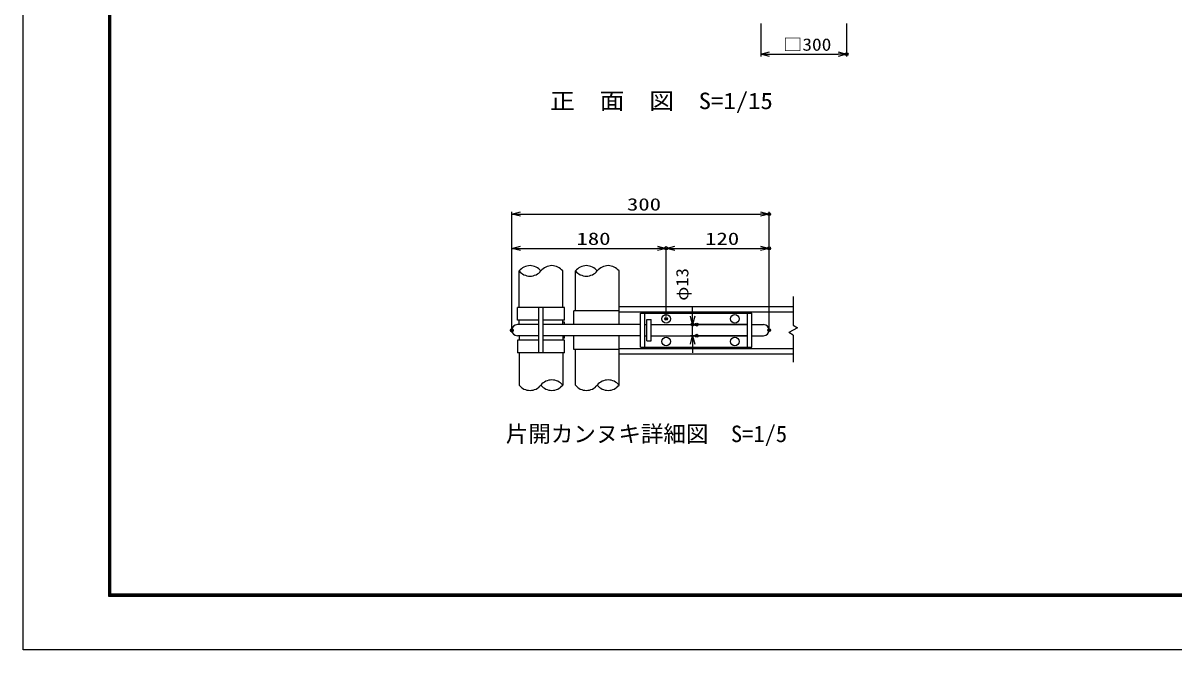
# Model space of a CAD drawing. Units: millimetres, scale not verified, with parts at other scales. Extents: x -4455 to 4455, y -3150 to 3150.
# Drawn here: x -4455 to -429, y -3150 to -957 of the extents above; entities that cross this region are included whole.
import ezdxf
from ezdxf.enums import TextEntityAlignment as Align

# ---------------------------------------------------------------- set-up
doc = ezdxf.new("R2010")
doc.units = ezdxf.units.MM
doc.header["$LTSCALE"] = 20
doc.header["$PDMODE"] = 32
doc.header["$PDSIZE"] = 10
doc.layers.add('0-0_1', color=7, linetype='Continuous', lineweight=25)
doc.layers.add('0-1_0', color=7, linetype='Continuous', lineweight=25)
doc.layers.add('0-2_DEFPOINTS', color=7, linetype='Continuous')
doc.styles.add('ＭＳ ゴシック', font='')
doc.styles.get('ＭＳ ゴシック').set_extended_font_data('MS Gothic')

# ---------------------------------------------------------------- blocks, each defined once
blk = doc.blocks.new('_Open30')
at = {"layer": '0-1_0', "color": 1}
blk.add_line((0, 0), (-20, 0), dxfattribs=at)
blk.add_lwpolyline([(-20, 5.36), (0, 0), (-20, -5.36)], dxfattribs=at)

msp = doc.modelspace()

# ---------------------------------------------------------------- linework, layer by layer
at = {"layer": '0-0_1'}
for p, q in [((-2719.58, -1952.04), (-2719.58, -1824.23)), ((-2567.18, -1952.04), (-2567.18, -1824.23)), ((-2522.48, -1964.04), (-2522.48, -1824.23)), ((-2370.08, -2012.04), (-2370.08, -1824.23)), ((-2561.18, -1952.04), (-2725.58, -1952.04)), ((-2725.58, -1997.04), (-2725.58, -1952.04)), ((-2650.88, -2111.04), (-2650.88, -1952.04)), ((-2635.88, -2111.04), (-2635.88, -1952.04)), ((-2561.18, -1997.04), (-2561.18, -1952.04)), ((-2370.08, -1964.04), (-2528.48, -1964.04)), ((-2528.48, -2012.04), (-2528.48, -1964.04)), ((-2370.08, -1949.04), (-1760.96, -1949.04)), ((-2370.08, -1967.04), (-1760.96, -1967.04)), ((-2295.08, -1971.54), (-1905.08, -1971.54)), ((-2295.08, -2091.54), (-2295.08, -1971.54)), ((-2280.08, -2091.54), (-2280.08, -1971.54)), ((-1920.08, -2091.54), (-1920.08, -1971.54)), ((-1905.08, -2091.54), (-1905.08, -1971.54)), ((-2650.88, -1997.04), (-2725.58, -1997.04)), ((-2650.88, -2012.04), (-2725.58, -2012.04)), ((-2719.58, -2012.04), (-2719.58, -1997.04)), ((-2561.18, -1997.04), (-2635.88, -1997.04)), ((-2295.08, -2012.04), (-2635.88, -2012.04)), ((-2567.18, -2012.04), (-2567.18, -1997.04)), ((-2561.18, -2003.04), (-2567.18, -2003.04)), ((-2561.18, -2012.04), (-2561.18, -2003.04)), ((-2280.08, -2012.04), (-2272.58, -2012.04)), ((-2272.58, -1994.04), (-2257.58, -1994.04)), ((-2272.58, -2069.04), (-2272.58, -1994.04)), ((-2257.58, -2069.04), (-2257.58, -1994.04)), ((-2257.58, -2012.04), (-1920.08, -2012.04)), ((-1920.08, -2012.04), (-2119.96, -2012.04)), ((-1905.08, -2012.04), (-1864.58, -2012.04)), ((-2650.88, -2051.04), (-2725.58, -2051.04)), ((-2719.58, -2051.04), (-2719.58, -2066.04)), ((-2295.08, -2051.04), (-2635.88, -2051.04)), ((-2567.18, -2051.04), (-2567.18, -2066.04)), ((-2561.18, -2060.04), (-2561.18, -2051.04)), ((-2528.48, -2099.04), (-2528.48, -2051.04)), ((-2370.08, -2223.86), (-2370.08, -2051.04)), ((-2280.08, -2051.04), (-2272.58, -2051.04)), ((-2257.58, -2051.04), (-1920.08, -2051.04)), ((-1920.08, -2051.04), (-2119.96, -2051.04)), ((-1905.08, -2051.04), (-1864.58, -2051.04)), ((-2725.58, -2066.04), (-2725.58, -2111.04)), ((-2650.88, -2066.04), (-2725.58, -2066.04)), ((-2561.18, -2066.04), (-2635.88, -2066.04)), ((-2561.18, -2060.04), (-2567.18, -2060.04)), ((-2561.18, -2111.04), (-2561.18, -2066.04)), ((-2295.08, -2091.54), (-1905.08, -2091.54)), ((-2272.58, -2069.04), (-2257.58, -2069.04)), ((-2561.18, -2111.04), (-2725.58, -2111.04)), ((-2719.58, -2111.04), (-2719.58, -2223.86)), ((-2567.18, -2111.04), (-2567.18, -2223.86)), ((-2370.08, -2099.04), (-2528.48, -2099.04)), ((-2522.48, -2223.86), (-2522.48, -2099.04)), ((-2370.08, -2096.04), (-1760.96, -2096.04)), ((-2370.08, -2114.04), (-1760.96, -2114.04))]:
    msp.add_line(p, q, dxfattribs=at)
at = {"layer": '0-0_1', "color": 2}
for p, q in [((-1760.96, -1914.21), (-1760.96, -2014.22)), ((-1745.96, -2022.88), (-1775.96, -2040.2)), ((-1760.96, -2048.86), (-1775.96, -2040.2)), ((-1760.96, -2014.22), (-1745.96, -2022.88)), ((-1760.96, -2048.86), (-1760.96, -2143.88))]:
    msp.add_line(p, q, dxfattribs=at)
at = {"layer": '0-0_1'}
for centre in [(-2205.08, -1991.79), (-1965.08, -1991.79), (-2205.08, -2071.29), (-1965.08, -2071.29)]:
    msp.add_circle(centre, 15, dxfattribs=at)
for centre, radius, start, end in [((-2681.48, -1854.77), 48.83, 38.71802, 141.28213), ((-2605.28, -1854.77), 48.83, 38.71802, 141.28213), ((-2484.38, -1854.77), 48.83, 38.71802, 141.28213), ((-2408.18, -1854.77), 48.83, 38.71802, 141.28213), ((-2681.48, -1793.68), 48.83, 218.71787, 321.28198), ((-2484.38, -1793.68), 48.83, 218.71787, 321.28198), ((-2725.58, -2031.54), 19.5, 90, 270), ((-1864.58, -2031.54), 19.5, 270, 90), ((-2605.28, -2254.41), 48.83, 38.71802, 141.28213), ((-2408.18, -2254.41), 48.83, 38.71802, 141.28213), ((-2681.48, -2193.32), 48.83, 218.71787, 321.28198), ((-2605.28, -2193.32), 48.83, 218.71787, 321.28198), ((-2484.38, -2193.32), 48.83, 218.71787, 321.28198), ((-2408.18, -2193.32), 48.83, 218.71787, 321.28198)]:
    msp.add_arc(centre, radius, start, end, dxfattribs=at)
at = {"layer": '0-1_0', "color": 1}
for p, q in [((-1873.85, -958.65), (-1873.85, -1073.9)), ((-1573.85, -958.65), (-1573.85, -1073.9)), ((-1843.85, -1066.4), (-1603.85, -1066.4)), ((-2745.02, -2025.53), (-2745.02, -1617.88)), ((-2715.02, -1625.38), (-1875.08, -1625.38)), ((-1845.08, -2024.04), (-1845.08, -1617.88)), ((-2745.08, -2024.04), (-2745.08, -1737.88)), ((-2715.08, -1745.38), (-2235.08, -1745.38)), ((-2205.08, -1984.29), (-2205.08, -1737.88)), ((-2205.08, -1984.29), (-2205.08, -1737.88)), ((-2175.08, -1745.38), (-1875.08, -1745.38)), ((-1845.08, -2024.04), (-1845.08, -1737.88)), ((-2112.46, -1982.04), (-2112.46, -1952.04)), ((-2105.81, -2012.04), (-2119.96, -2012.04)), ((-2112.46, -2051.04), (-2112.46, -2012.04)), ((-2105.81, -2051.04), (-2119.96, -2051.04)), ((-2112.46, -2081.04), (-2112.46, -2111.04))]:
    msp.add_line(p, q, dxfattribs=at)
at = {"layer": '0-1_0', "color": 3}
msp.add_lwpolyline([(-4455, 3150), (4455, 3150), (4455, -3150), (-4455, -3150)], close=True, dxfattribs=at)
at = {"layer": '0-1_0'}
for points in [[(-4155, 2962.5), (4155, 2962.5), (4155, -2962.5), (-4155, -2962.5)], [(-4153.13, 2960.62), (4153.12, 2960.62), (4153.12, -2960.63), (-4153.13, -2960.63)], [(-4151.25, 2958.75), (4151.25, 2958.75), (4151.25, -2958.75), (-4151.25, -2958.75)], [(-4149.38, 2956.87), (4149.37, 2956.87), (4149.37, -2956.88), (-4149.38, -2956.88)], [(-4147.5, 2955), (4147.5, 2955), (4147.5, -2955), (-4147.5, -2955)]]:
    msp.add_lwpolyline(points, close=True, dxfattribs=at)
at = {"layer": '0-2_DEFPOINTS'}
for p in [(-1573.85, -1066.4), (-1845.08, -1625.38), (-2205.08, -1745.38), (-1845.08, -1745.38), (-2205.08, -1991.79), (-2112.46, -2012.04), (-2098.31, -2012.04), (-2745.08, -2031.54), (-2745.02, -2033.03), (-2098.31, -2051.04), (-1845.08, -2031.54)]:
    msp.add_point(p, dxfattribs=at)

# ---------------------------------------------------------------- block references
at = {"layer": '0-1_0', "xscale": 1.5, "yscale": 1.5}
for p, rotation in [((-1873.85, -1066.4), 180), ((-2745.02, -1625.38), 180), ((-2745.08, -1745.38), 180), ((-2205.08, -1745.38), 180), ((-2112.46, -2012.04), 270), ((-2112.46, -2051.04), 90)]:
    msp.add_blockref('_Open30', p, dxfattribs=dict(at, rotation=rotation))
for p in [(-1573.85, -1066.4), (-1845.08, -1625.38), (-2205.08, -1745.38), (-1845.08, -1745.38)]:
    msp.add_blockref('_Open30', p, dxfattribs=at)

# ---------------------------------------------------------------- texts
at = {"layer": '0-0_1', "style": 'ＭＳ ゴシック', "width": 1.1}
msp.add_text('正\u3000面\u3000図  S=1/15', height=57.77, dxfattribs=at).set_placement((-2611.21, -1275.87), align=Align.BOTTOM_LEFT)
at = {"layer": '0-0_1', "style": 'ＭＳ ゴシック'}
msp.add_text('片開カンヌキ詳細図  S=1/5', height=57.77, dxfattribs=at).set_placement((-2766.32, -2440.39), align=Align.BOTTOM_LEFT)
at = {"layer": '0-1_0', "color": 3, "style": 'ＭＳ ゴシック'}
for s, width, p in [('□300', 1.15, (-1796.75, -1067.23)), ('300', 1.35, (-2342.3, -1626.21)), ('180', 1.35, (-2518.95, -1746.21)), ('120', 1.35, (-2068.95, -1746.21))]:
    msp.add_text(s, height=43.26, dxfattribs=dict(at, width=width)).set_placement(p, align=Align.BOTTOM_LEFT)
at = {"layer": '0-1_0', "color": 3, "style": 'ＭＳ ゴシック', "width": 1.1}
msp.add_text('φ13', height=43.26, rotation=90, dxfattribs=at).set_placement((-2114.41, -1928.58), align=Align.BOTTOM_LEFT)

doc.saveas('drawing.dxf')
